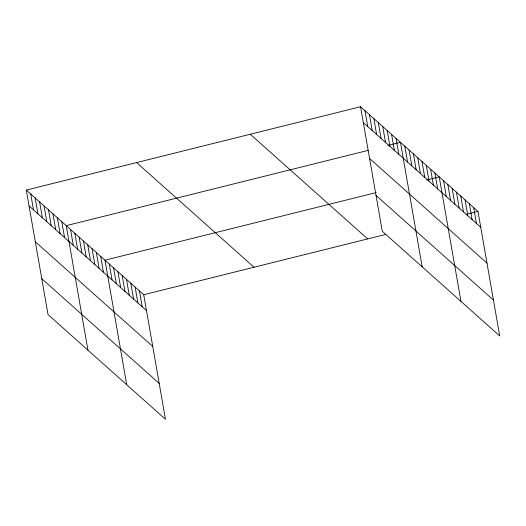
<?xml version="1.0" encoding="UTF-8"?>
<svg xmlns="http://www.w3.org/2000/svg" width="526" height="526" viewBox="0 0 526 526"><rect width="100%" height="100%" fill="white"/><g stroke="black" fill="none" stroke-linecap="round" stroke-linejoin="round"><path stroke-width="0.79" d="M26.3 190.07L143.723 294.731L165.453 419.255L48.03 314.587L26.3 190.07L360.547 106.745L477.97 211.413L499.7 335.93L382.277 231.269L360.547 106.745M368.167 150.383L66.223 225.654L87.954 350.171M387.859 145.478L400.47 142.336L422.2 266.853M376.189 192.582L104.976 260.192L126.707 384.716M426.612 180.017L439.217 176.874L460.947 301.391M143.723 294.731L385.788 234.392M466.148 214.358L477.97 211.413M363.315 122.624L480.738 227.291M369.574 158.477L486.997 263.145M376.018 195.416L493.441 300.083M250.245 134.242L367.667 238.909M136.602 162.573L254.025 267.234M29.068 205.949L146.498 310.61M35.327 241.796L152.75 346.463M41.778 278.734L159.2 383.401M473.663 207.573L476.431 223.451M469.356 203.74L472.131 219.618M465.05 199.9L467.824 215.778M460.743 196.06L463.518 211.939M456.443 192.227L459.211 208.105M452.136 188.387L454.905 204.266M447.83 184.547L450.598 200.426M443.523 180.707L446.298 196.593M434.91 173.034L437.685 188.913M430.61 169.194L433.378 185.08M426.303 165.361L429.071 181.24M421.997 161.521L424.765 177.4M417.69 157.682L420.465 173.56M413.383 153.848L416.158 169.727M409.077 150.009L411.851 165.887M404.777 146.169L407.545 162.047M396.032 138.377L398.807 154.256M391.594 134.426L394.368 150.304M387.162 130.474L389.93 146.353M382.724 126.516L385.492 142.395M378.286 122.565L381.061 138.443M373.854 118.606L376.623 134.492M369.416 114.655L372.184 130.533M364.978 110.703L367.753 126.582M139.416 290.898L142.191 306.776M135.11 287.058L137.884 302.937M130.81 283.218L133.578 299.097M126.503 279.385L129.271 295.264M122.196 275.545L124.964 291.424M117.89 271.705L120.664 287.584M113.583 267.872L116.358 283.751M109.276 264.032L112.051 279.911M100.67 256.359L103.438 272.238M96.363 252.519L99.131 268.398M92.057 248.68L94.831 264.558M87.75 244.846L90.525 260.725M83.443 241.007L86.218 256.885M79.143 237.167L81.911 253.045M74.837 233.327L77.605 249.212M70.53 229.494L73.298 245.372M61.785 221.702L64.56 237.581M57.354 217.744L60.122 233.623M52.916 213.793L55.69 229.671M48.477 209.841L51.252 225.72M44.046 205.883L46.814 221.762M39.608 201.931L42.382 217.81M35.17 197.973L37.944 213.858M30.738 194.022L33.506 209.9"/></g></svg>
